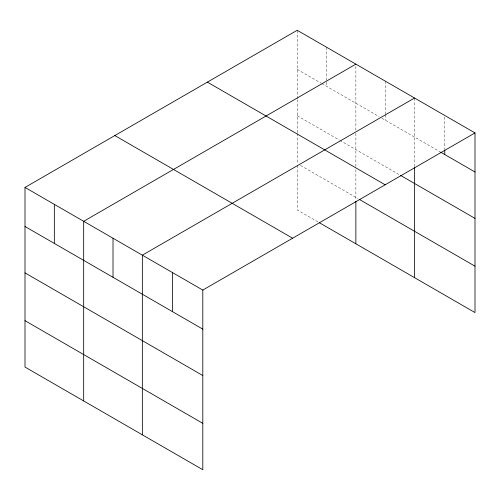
<?xml version="1.0" encoding="UTF-8"?>
<svg xmlns="http://www.w3.org/2000/svg" width="500" height="500" viewBox="0 0 500 500"><rect width="100%" height="100%" fill="white"/><g stroke="black" fill="none" stroke-linecap="round" stroke-linejoin="round"><path stroke-width="0.38" stroke-dasharray="2.5 1.88" d="M297.194 132.694L297.194 99.494M297.194 98.719L297.194 30.275M355.869 133.369L355.869 166.569M355.869 130.275L355.869 64.15M414.544 166.469L414.544 98.025M297.194 69.338L321.2 83.194M321.869 83.581L379.206 116.688M381.875 118.225L440.069 151.825M297.194 115.731L339.2 139.981M339.869 140.369L399.875 175.012M300.531 165.456L357.869 198.562M317.869 221.856L297.194 209.925L297.194 165.075M444.775 117.006L444.775 149.175M385.206 81.088L385.206 114.025M385.206 114.787L385.206 120.15M355.869 169.65L355.869 199.725M326.531 47.213L326.531 86.275M297.194 133.463L297.194 163.531"/><path stroke-width="0.75" d="M414.544 167.244L414.544 277.675M319.2 222.625L475 312.575L475 132.925L297.194 30.275L25 187.425L25 367.075L202.806 469.725L202.806 290.075L25 187.425M355.869 64.15L83.675 221.3L83.675 400.95M414.544 98.025L142.35 255.175L142.35 434.825M202.806 290.075L475 132.925M440.744 152.213L475 171.994M400.544 175.4L475 218.388M207.369 82.131L385.175 184.788M359.206 199.331L475 266.181M114.825 135.562L292.631 238.219M25 226.488L202.806 329.144M25 272.881L202.806 375.538M25 320.681L202.806 423.338M444.775 149.944L444.775 154.537M355.869 201.269L355.869 243.8M172.575 272.625L172.575 311.694M113.012 238.238L113.012 277.3M54.337 204.363L54.337 243.425"/></g></svg>
